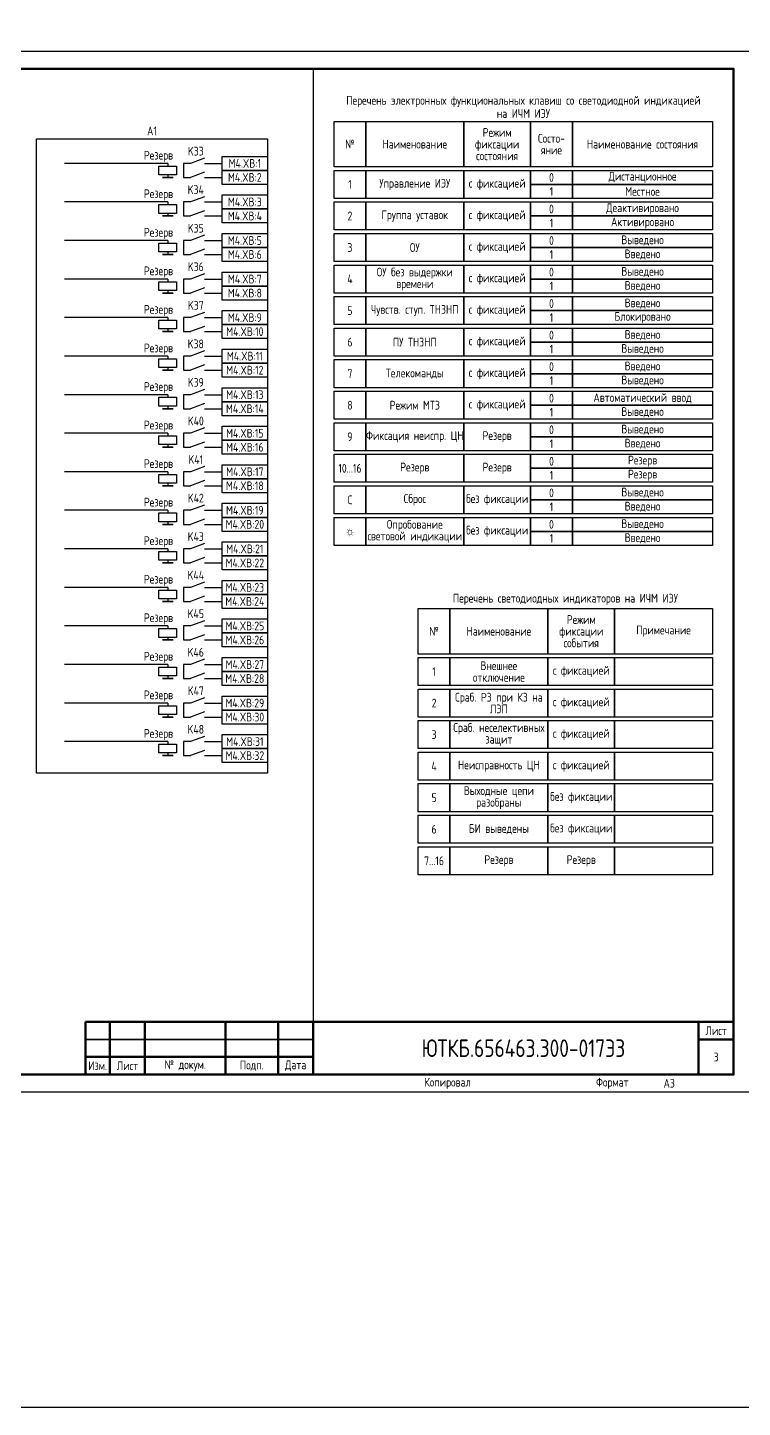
# Model space of a CAD drawing. Header units: millimetres. Extents: x -863 to 2106, y -90 to 586.
# Drawn here: x 1053.5 to 1257.5, y -90 to 303.8 of the extents above; entities that cross this region are included whole.
import ezdxf

# ---------------------------------------------------------------- set-up
doc = ezdxf.new("R2010")
doc.units = ezdxf.units.MM
doc.styles.add('Gost type A_2.5', font='GOST_0.TTF', dxfattribs={"height": 2.5})
doc.styles.add('Gost_type_A', font='GOST_0.TTF')

# ---------------------------------------------------------------- blocks, each defined once
blk = doc.blocks.new('Формат_А3')
blk.add_lwpolyline([(-420, 297), (0, 297), (0, 0), (-420, 0)], close=True)
at = {"lineweight": 50}
blk.add_lwpolyline([(-400, 292), (-5, 292), (-5, 5), (-400, 5)], close=True, dxfattribs=at)
blk = doc.blocks.new('Штамп малый нижний')
at = {"lineweight": 50}
for points in [[(-185, 15), (-178, 15), (-178, 5), (-185, 5)], [(-178, 15), (-168, 15), (-168, 5), (-178, 5)], [(-168, 15), (-145, 15), (-145, 5), (-168, 5)], [(-145, 15), (-130, 15), (-130, 5), (-145, 5)], [(-130, 15), (-120, 15), (-120, 5), (-130, 5)], [(-120, 15), (-10, 15), (-10, 0), (-120, 0)], [(-10, 15), (0, 15), (0, 10), (-10, 10)], [(-10, 10), (0, 10), (0, 0), (-10, 0)], [(-185, 5), (-178, 5), (-178, 0), (-185, 0)], [(-178, 5), (-168, 5), (-168, 0), (-178, 0)], [(-168, 5), (-145, 5), (-145, 0), (-168, 0)], [(-145, 5), (-130, 5), (-130, 0), (-145, 0)], [(-130, 5), (-120, 5), (-120, 0), (-130, 0)]]:
    blk.add_lwpolyline(points, close=True, dxfattribs=at)
for points in [[(-185, 15), (-178, 15), (-178, 10), (-185, 10)], [(-178, 15), (-168, 15), (-168, 10), (-178, 10)], [(-168, 15), (-145, 15), (-145, 10), (-168, 10)], [(-145, 15), (-130, 15), (-130, 10), (-145, 10)], [(-130, 15), (-120, 15), (-120, 10), (-130, 10)], [(-185, 10), (-178, 10), (-178, 5), (-185, 5)], [(-178, 10), (-168, 10), (-168, 5), (-178, 5)], [(-168, 10), (-145, 10), (-145, 5), (-168, 5)], [(-145, 10), (-130, 10), (-130, 5), (-145, 5)], [(-130, 10), (-120, 10), (-120, 5), (-130, 5)]]:
    blk.add_lwpolyline(points, close=True)
at = {"char_height": 2.5, "style": 'Gost_type_A'}
for s, insert, width, attachment_point in [('Лист', (-5, 12.5), 10, 5), ('№ докум.', (-156.5, 2.5), 23, 5), ('Подп.', (-137.5, 2.5), 15, 5), ('Дата', (-125, 2.5), 10, 5), ('Изм.', (-181.5, 2.5), 7, 5), ('Лист', (-173, 2.5), 10, 5), ('Копировал', (-75, -2.53), 13.1202, 6), ('Формат', (-30, -2.53), 13.1202, 6)]:
    blk.add_mtext(s, dxfattribs=dict(at, insert=insert, width=width, attachment_point=attachment_point))

msp = doc.modelspace()

# ---------------------------------------------------------------- linework, layer by layer
for p, q in [((1135, 292), (1135, 20)), ((1093.5, 265), (1064, 265)), ((1093.5, 265), (1093.5, 264.25)), ((1093.5, 261.75), (1093.5, 261)), ((1093.5, 254), (1064, 254)), ((1093.5, 254), (1093.5, 253.25)), ((1093.5, 250.75), (1093.5, 250)), ((1093.5, 243), (1064, 243)), ((1093.5, 243), (1093.5, 242.25)), ((1093.5, 239.75), (1093.5, 239)), ((1093.5, 232), (1064, 232)), ((1093.5, 232), (1093.5, 231.25)), ((1093.5, 228.75), (1093.5, 228)), ((1093.5, 221), (1064, 221)), ((1093.5, 221), (1093.5, 220.25)), ((1093.5, 217.75), (1093.5, 217)), ((1093.5, 210), (1064, 210)), ((1093.5, 210), (1093.5, 209.25)), ((1093.5, 206.75), (1093.5, 206)), ((1093.5, 199), (1064, 199)), ((1093.5, 199), (1093.5, 198.25)), ((1093.5, 195.75), (1093.5, 195)), ((1093.5, 188), (1064, 188)), ((1093.5, 188), (1093.5, 187.25)), ((1093.5, 184.75), (1093.5, 184)), ((1093.5, 177), (1064, 177)), ((1093.5, 177), (1093.5, 176.25)), ((1093.5, 173.75), (1093.5, 173)), ((1093.5, 166), (1064, 166)), ((1093.5, 166), (1093.5, 165.25)), ((1093.5, 162.75), (1093.5, 162)), ((1093.5, 155), (1064, 155)), ((1093.5, 155), (1093.5, 154.25)), ((1093.5, 151.75), (1093.5, 151)), ((1093.5, 144), (1064, 144)), ((1093.5, 144), (1093.5, 143.25)), ((1093.5, 140.75), (1093.5, 140)), ((1093.5, 133), (1064, 133)), ((1093.5, 133), (1093.5, 132.25)), ((1093.5, 129.75), (1093.5, 129)), ((1093.5, 122), (1064, 122)), ((1093.5, 122), (1093.5, 121.25)), ((1093.5, 118.75), (1093.5, 118)), ((1093.5, 111), (1064, 111)), ((1093.5, 111), (1093.5, 110.25)), ((1093.5, 107.75), (1093.5, 107)), ((1093.5, 100), (1064, 100)), ((1093.5, 100), (1093.5, 99.25)), ((1093.5, 96.75), (1093.5, 96))]:
    msp.add_line(p, q)
at = {"ltscale": 1.08}
for p, q in [((1100, 265), (1098, 265)), ((1098, 265), (1098, 261)), ((1104, 265), (1109, 265)), ((1098, 261), (1100, 261)), ((1104, 261), (1109, 261)), ((1100, 254), (1098, 254)), ((1098, 254), (1098, 250)), ((1104, 254), (1109, 254)), ((1098, 250), (1100, 250)), ((1104, 250), (1109, 250)), ((1100, 243), (1098, 243)), ((1098, 243), (1098, 239)), ((1104, 243), (1109, 243)), ((1098, 239), (1100, 239)), ((1104, 239), (1109, 239)), ((1100, 232), (1098, 232)), ((1098, 232), (1098, 228)), ((1104, 232), (1109, 232)), ((1098, 228), (1100, 228)), ((1104, 228), (1109, 228)), ((1100, 221), (1098, 221)), ((1098, 221), (1098, 217)), ((1104, 221), (1109, 221)), ((1098, 217), (1100, 217)), ((1104, 217), (1109, 217)), ((1100, 210), (1098, 210)), ((1098, 210), (1098, 206)), ((1104, 210), (1109, 210)), ((1098, 206), (1100, 206)), ((1104, 206), (1109, 206)), ((1100, 199), (1098, 199)), ((1098, 199), (1098, 195)), ((1104, 199), (1109, 199)), ((1098, 195), (1100, 195)), ((1104, 195), (1109, 195)), ((1100, 188), (1098, 188)), ((1098, 188), (1098, 184)), ((1104, 188), (1109, 188)), ((1098, 184), (1100, 184)), ((1104, 184), (1109, 184)), ((1100, 177), (1098, 177)), ((1098, 177), (1098, 173)), ((1104, 177), (1109, 177)), ((1098, 173), (1100, 173)), ((1104, 173), (1109, 173)), ((1100, 166), (1098, 166)), ((1098, 166), (1098, 162)), ((1104, 166), (1109, 166)), ((1098, 162), (1100, 162)), ((1104, 162), (1109, 162)), ((1100, 155), (1098, 155)), ((1098, 155), (1098, 151)), ((1104, 155), (1109, 155)), ((1098, 151), (1100, 151)), ((1104, 151), (1109, 151)), ((1100, 144), (1098, 144)), ((1098, 144), (1098, 140)), ((1104, 144), (1109, 144)), ((1098, 140), (1100, 140)), ((1104, 140), (1109, 140)), ((1100, 133), (1098, 133)), ((1098, 133), (1098, 129)), ((1104, 133), (1109, 133)), ((1098, 129), (1100, 129)), ((1104, 129), (1109, 129)), ((1100, 122), (1098, 122)), ((1098, 122), (1098, 118)), ((1104, 122), (1109, 122)), ((1098, 118), (1100, 118)), ((1104, 118), (1109, 118)), ((1100, 111), (1098, 111)), ((1098, 111), (1098, 107)), ((1104, 111), (1109, 111)), ((1098, 107), (1100, 107)), ((1104, 107), (1109, 107)), ((1100, 100), (1098, 100)), ((1098, 100), (1098, 96)), ((1104, 100), (1109, 100)), ((1098, 96), (1100, 96)), ((1104, 96), (1109, 96))]:
    msp.add_line(p, q, dxfattribs=at)
at = {"ltscale": 4.32}
for p, q in [((1104, 266.5), (1100, 265)), ((1104, 262.5), (1100, 261)), ((1104, 255.5), (1100, 254)), ((1104, 251.5), (1100, 250)), ((1104, 244.5), (1100, 243)), ((1104, 240.5), (1100, 239)), ((1104, 233.5), (1100, 232)), ((1104, 229.5), (1100, 228)), ((1104, 222.5), (1100, 221)), ((1104, 218.5), (1100, 217)), ((1104, 211.5), (1100, 210)), ((1104, 207.5), (1100, 206)), ((1104, 200.5), (1100, 199)), ((1104, 196.5), (1100, 195)), ((1104, 189.5), (1100, 188)), ((1104, 185.5), (1100, 184)), ((1104, 178.5), (1100, 177)), ((1104, 174.5), (1100, 173)), ((1104, 167.5), (1100, 166)), ((1104, 163.5), (1100, 162)), ((1104, 156.5), (1100, 155)), ((1104, 152.5), (1100, 151)), ((1104, 145.5), (1100, 144)), ((1104, 141.5), (1100, 140)), ((1104, 134.5), (1100, 133)), ((1104, 130.5), (1100, 129)), ((1104, 123.5), (1100, 122)), ((1104, 119.5), (1100, 118)), ((1104, 112.5), (1100, 111)), ((1104, 108.5), (1100, 107)), ((1104, 101.5), (1100, 100)), ((1104, 97.5), (1100, 96))]:
    msp.add_line(p, q, dxfattribs=at)
for points in [[(-863, 586), (2106, 586), (2106, -90), (-863, -90)], [(1141, 277), (1150, 277), (1150, 264), (1141, 264)], [(1150, 277), (1178, 277), (1178, 264), (1150, 264)], [(1178, 277), (1197, 277), (1197, 264), (1178, 264)], [(1197, 277), (1209, 277), (1209, 264), (1197, 264)], [(1209, 277), (1249, 277), (1249, 264), (1209, 264)], [(1056, 272), (1122, 272), (1122, 91), (1056, 91)], [(1096, 264.25), (1096, 261.75), (1091, 261.75), (1091, 264.25)], [(1109, 267), (1122, 267), (1122, 263), (1109, 263)], [(1095, 261), (1092, 261)], [(1109, 263), (1122, 263), (1122, 259), (1109, 259)], [(1141, 263), (1150, 263), (1150, 255), (1141, 255)], [(1150, 263), (1178, 263), (1178, 255), (1150, 255)], [(1178, 263), (1197, 263), (1197, 255), (1178, 255)], [(1197, 263), (1209, 263), (1209, 259), (1197, 259)], [(1209, 263), (1249, 263), (1249, 259), (1209, 259)], [(1109, 256), (1122, 256), (1122, 252), (1109, 252)], [(1197, 259), (1209, 259), (1209, 255), (1197, 255)], [(1209, 259), (1249, 259), (1249, 255), (1209, 255)], [(1096, 253.25), (1096, 250.75), (1091, 250.75), (1091, 253.25)], [(1141, 254), (1150, 254), (1150, 246), (1141, 246)], [(1150, 254), (1178, 254), (1178, 246), (1150, 246)], [(1178, 254), (1197, 254), (1197, 246), (1178, 246)], [(1197, 254), (1209, 254), (1209, 250), (1197, 250)], [(1209, 254), (1249, 254), (1249, 250), (1209, 250)], [(1095, 250), (1092, 250)], [(1109, 252), (1122, 252), (1122, 248), (1109, 248)], [(1197, 250), (1209, 250), (1209, 246), (1197, 246)], [(1209, 250), (1249, 250), (1249, 246), (1209, 246)], [(1109, 245), (1122, 245), (1122, 241), (1109, 241)], [(1141, 245), (1150, 245), (1150, 237), (1141, 237)], [(1150, 245), (1178, 245), (1178, 237), (1150, 237)], [(1178, 245), (1197, 245), (1197, 237), (1178, 237)], [(1197, 245), (1209, 245), (1209, 241), (1197, 241)], [(1209, 245), (1249, 245), (1249, 241), (1209, 241)], [(1096, 242.25), (1096, 239.75), (1091, 239.75), (1091, 242.25)], [(1109, 241), (1122, 241), (1122, 237), (1109, 237)], [(1197, 241), (1209, 241), (1209, 237), (1197, 237)], [(1209, 241), (1249, 241), (1249, 237), (1209, 237)], [(1095, 239), (1092, 239)], [(1109, 234), (1122, 234), (1122, 230), (1109, 230)], [(1141, 236), (1150, 236), (1150, 228), (1141, 228)], [(1150, 236), (1178, 236), (1178, 228), (1150, 228)], [(1178, 236), (1197, 236), (1197, 228), (1178, 228)], [(1197, 236), (1209, 236), (1209, 232), (1197, 232)], [(1209, 236), (1249, 236), (1249, 232), (1209, 232)], [(1096, 231.25), (1096, 228.75), (1091, 228.75), (1091, 231.25)], [(1109, 230), (1122, 230), (1122, 226), (1109, 226)], [(1197, 232), (1209, 232), (1209, 228), (1197, 228)], [(1209, 232), (1249, 232), (1249, 228), (1209, 228)], [(1095, 228), (1092, 228)], [(1141, 227), (1150, 227), (1150, 219), (1141, 219)], [(1150, 227), (1178, 227), (1178, 219), (1150, 219)], [(1178, 227), (1197, 227), (1197, 219), (1178, 219)], [(1197, 227), (1209, 227), (1209, 223), (1197, 223)], [(1209, 227), (1249, 227), (1249, 223), (1209, 223)], [(1109, 223), (1122, 223), (1122, 219), (1109, 219)], [(1197, 223), (1209, 223), (1209, 219), (1197, 219)], [(1209, 223), (1249, 223), (1249, 219), (1209, 219)], [(1096, 220.25), (1096, 217.75), (1091, 217.75), (1091, 220.25)], [(1095, 217), (1092, 217)], [(1109, 219), (1122, 219), (1122, 215), (1109, 215)], [(1141, 218), (1150, 218), (1150, 210), (1141, 210)], [(1150, 218), (1178, 218), (1178, 210), (1150, 210)], [(1178, 218), (1197, 218), (1197, 210), (1178, 210)], [(1197, 218), (1209, 218), (1209, 214), (1197, 214)], [(1209, 218), (1249, 218), (1249, 214), (1209, 214)], [(1197, 214), (1209, 214), (1209, 210), (1197, 210)], [(1209, 214), (1249, 214), (1249, 210), (1209, 210)], [(1096, 209.25), (1096, 206.75), (1091, 206.75), (1091, 209.25)], [(1109, 212), (1122, 212), (1122, 208), (1109, 208)], [(1141, 209), (1150, 209), (1150, 201), (1141, 201)], [(1150, 209), (1178, 209), (1178, 201), (1150, 201)], [(1178, 209), (1197, 209), (1197, 201), (1178, 201)], [(1197, 209), (1209, 209), (1209, 205), (1197, 205)], [(1209, 209), (1249, 209), (1249, 205), (1209, 205)], [(1095, 206), (1092, 206)], [(1109, 208), (1122, 208), (1122, 204), (1109, 204)], [(1197, 205), (1209, 205), (1209, 201), (1197, 201)], [(1209, 205), (1249, 205), (1249, 201), (1209, 201)], [(1109, 201), (1122, 201), (1122, 197), (1109, 197)], [(1096, 198.25), (1096, 195.75), (1091, 195.75), (1091, 198.25)], [(1109, 197), (1122, 197), (1122, 193), (1109, 193)], [(1141, 200), (1150, 200), (1150, 192), (1141, 192)], [(1150, 200), (1178, 200), (1178, 192), (1150, 192)], [(1178, 200), (1197, 200), (1197, 192), (1178, 192)], [(1197, 200), (1209, 200), (1209, 196), (1197, 196)], [(1209, 200), (1249, 200), (1249, 196), (1209, 196)], [(1095, 195), (1092, 195)], [(1197, 196), (1209, 196), (1209, 192), (1197, 192)], [(1209, 196), (1249, 196), (1249, 192), (1209, 192)], [(1109, 190), (1122, 190), (1122, 186), (1109, 186)], [(1141, 191), (1150, 191), (1150, 183), (1141, 183)], [(1150, 191), (1178, 191), (1178, 183), (1150, 183)], [(1178, 191), (1197, 191), (1197, 183), (1178, 183)], [(1197, 191), (1209, 191), (1209, 187), (1197, 187)], [(1209, 191), (1249, 191), (1249, 187), (1209, 187)], [(1096, 187.25), (1096, 184.75), (1091, 184.75), (1091, 187.25)], [(1109, 186), (1122, 186), (1122, 182), (1109, 182)], [(1197, 187), (1209, 187), (1209, 183), (1197, 183)], [(1209, 187), (1249, 187), (1249, 183), (1209, 183)], [(1095, 184), (1092, 184)], [(1141, 182), (1150, 182), (1150, 174), (1141, 174)], [(1150, 182), (1178, 182), (1178, 174), (1150, 174)], [(1178, 182), (1197, 182), (1197, 174), (1178, 174)], [(1197, 182), (1209, 182), (1209, 178), (1197, 178)], [(1209, 182), (1249, 182), (1249, 178), (1209, 178)], [(1109, 179), (1122, 179), (1122, 175), (1109, 175)], [(1197, 178), (1209, 178), (1209, 174), (1197, 174)], [(1209, 178), (1249, 178), (1249, 174), (1209, 174)], [(1096, 176.25), (1096, 173.75), (1091, 173.75), (1091, 176.25)], [(1109, 175), (1122, 175), (1122, 171), (1109, 171)], [(1095, 173), (1092, 173)], [(1141, 173), (1150, 173), (1150, 165), (1141, 165)], [(1150, 173), (1178, 173), (1178, 165), (1150, 165)], [(1178, 173), (1197, 173), (1197, 165), (1178, 165)], [(1197, 173), (1209, 173), (1209, 169), (1197, 169)], [(1209, 173), (1249, 173), (1249, 169), (1209, 169)], [(1109, 168), (1122, 168), (1122, 164), (1109, 164)], [(1197, 169), (1209, 169), (1209, 165), (1197, 165)], [(1209, 169), (1249, 169), (1249, 165), (1209, 165)], [(1096, 165.25), (1096, 162.75), (1091, 162.75), (1091, 165.25)], [(1095, 162), (1092, 162)], [(1109, 164), (1122, 164), (1122, 160), (1109, 160)], [(1141, 164), (1150, 164), (1150, 156), (1141, 156)], [(1150, 164), (1178, 164), (1178, 156), (1150, 156)], [(1178, 164), (1197, 164), (1197, 156), (1178, 156)], [(1197, 164), (1209, 164), (1209, 160), (1197, 160)], [(1209, 164), (1249, 164), (1249, 160), (1209, 160)], [(1197, 160), (1209, 160), (1209, 156), (1197, 156)], [(1209, 160), (1249, 160), (1249, 156), (1209, 156)], [(1096, 154.25), (1096, 151.75), (1091, 151.75), (1091, 154.25)], [(1109, 157), (1122, 157), (1122, 153), (1109, 153)], [(1095, 151), (1092, 151)], [(1109, 153), (1122, 153), (1122, 149), (1109, 149)], [(1109, 146), (1122, 146), (1122, 142), (1109, 142)], [(1096, 143.25), (1096, 140.75), (1091, 140.75), (1091, 143.25)], [(1109, 142), (1122, 142), (1122, 138), (1109, 138)], [(1095, 140), (1092, 140)], [(1165, 138), (1174, 138), (1174, 125), (1165, 125)], [(1174, 138), (1202, 138), (1202, 125), (1174, 125)], [(1202, 138), (1221, 138), (1221, 125), (1202, 125)], [(1221, 138), (1249, 138), (1249, 125), (1221, 125)], [(1109, 135), (1122, 135), (1122, 131), (1109, 131)], [(1096, 132.25), (1096, 129.75), (1091, 129.75), (1091, 132.25)], [(1109, 131), (1122, 131), (1122, 127), (1109, 127)], [(1095, 129), (1092, 129)], [(1109, 124), (1122, 124), (1122, 120), (1109, 120)], [(1165, 124), (1174, 124), (1174, 116), (1165, 116)], [(1174, 124), (1202, 124), (1202, 116), (1174, 116)], [(1202, 124), (1221, 124), (1221, 116), (1202, 116)], [(1221, 124), (1249, 124), (1249, 116), (1221, 116)], [(1096, 121.25), (1096, 118.75), (1091, 118.75), (1091, 121.25)], [(1109, 120), (1122, 120), (1122, 116), (1109, 116)], [(1095, 118), (1092, 118)], [(1165, 115), (1174, 115), (1174, 107), (1165, 107)], [(1174, 115), (1202, 115), (1202, 107), (1174, 107)], [(1202, 115), (1221, 115), (1221, 107), (1202, 107)], [(1221, 115), (1249, 115), (1249, 107), (1221, 107)], [(1109, 113), (1122, 113), (1122, 109), (1109, 109)], [(1096, 110.25), (1096, 107.75), (1091, 107.75), (1091, 110.25)], [(1095, 107), (1092, 107)], [(1109, 109), (1122, 109), (1122, 105), (1109, 105)], [(1165, 106), (1174, 106), (1174, 98), (1165, 98)], [(1174, 106), (1202, 106), (1202, 98), (1174, 98)], [(1202, 106), (1221, 106), (1221, 98), (1202, 98)], [(1221, 106), (1249, 106), (1249, 98), (1221, 98)], [(1096, 99.25), (1096, 96.75), (1091, 96.75), (1091, 99.25)], [(1109, 102), (1122, 102), (1122, 98), (1109, 98)], [(1095, 96), (1092, 96)], [(1109, 98), (1122, 98), (1122, 94), (1109, 94)], [(1165, 97), (1174, 97), (1174, 89), (1165, 89)], [(1174, 97), (1202, 97), (1202, 89), (1174, 89)], [(1202, 97), (1221, 97), (1221, 89), (1202, 89)], [(1221, 97), (1249, 97), (1249, 89), (1221, 89)], [(1165, 88), (1174, 88), (1174, 80), (1165, 80)], [(1174, 88), (1202, 88), (1202, 80), (1174, 80)], [(1202, 88), (1221, 88), (1221, 80), (1202, 80)], [(1221, 88), (1249, 88), (1249, 80), (1221, 80)], [(1165, 79), (1174, 79), (1174, 71), (1165, 71)], [(1174, 79), (1202, 79), (1202, 71), (1174, 71)], [(1202, 79), (1221, 79), (1221, 71), (1202, 71)], [(1221, 79), (1249, 79), (1249, 71), (1221, 71)], [(1165, 70), (1174, 70), (1174, 62), (1165, 62)], [(1174, 70), (1202, 70), (1202, 62), (1174, 62)], [(1202, 70), (1221, 70), (1221, 62), (1202, 62)], [(1221, 70), (1249, 70), (1249, 62), (1221, 62)]]:
    msp.add_lwpolyline(points, close=True)

# ---------------------------------------------------------------- block references
at = {"color": 1}
for name, p in [('Формат_А3', (1260, 0)), ('Штамп малый нижний', (1255, 5))]:
    msp.add_blockref(name, p, dxfattribs=at)

# ---------------------------------------------------------------- texts
at = {"char_height": 2.5}
for s, insert, width, attachment_point, line_spacing_factor, style in [('Перечень электронных функциональных клавиш со светодиодной индикацией\\Pна ИЧМ ИЭУ', (1195, 278), 108, 8, 0.9, 'Gost_type_A'), ('A1', (1089, 273), 66, 8, 0.9, 'Gost_type_A'), ('№ ', (1145.5, 270.5), 9, 5, 0.8, 'Gost_type_A'), ('Наименование ', (1164, 270.5), 28, 5, 0.8, 'Gost_type_A'), ('Режим\\Pфиксации состояния', (1187.5, 270.5), 19, 5, 0.8, 'Gost_type_A'), ('Состо- яние', (1203, 270.5), 12, 5, 0.8, 'Gost_type_A'), ('Наименование состояния ', (1229, 270.5), 40, 5, 0.8, 'Gost_type_A'), ('1', (1145.5, 259), 9, 5, 0.8, 'Gost_type_A'), ('Управление ИЭУ', (1164, 259), 28, 5, 0.8, 'Gost_type_A'), ('с фиксацией', (1187.5, 259), 19, 5, 0.8, 'Gost_type_A'), ('0', (1203, 261), 12, 5, 0.8, 'Gost_type_A'), ('Дистанционное', (1229, 261), 40, 5, 0.8, 'Gost_type_A'), ('1', (1203, 257), 12, 5, 0.8, 'Gost_type_A'), ('Местное', (1229, 257), 40, 5, 0.8, 'Gost_type_A'), ('0', (1203, 252), 12, 5, 0.8, 'Gost_type_A'), ('Деактивировано', (1229, 252), 40, 5, 0.8, 'Gost_type_A'), ('2', (1145.5, 250), 9, 5, 0.8, 'Gost_type_A'), ('Группа уставок', (1164, 250), 28, 5, 0.8, 'Gost_type_A'), ('с фиксацией', (1187.5, 250), 19, 5, 0.8, 'Gost_type_A'), ('1', (1203, 248), 12, 5, 0.8, 'Gost_type_A'), ('Активировано', (1229, 248), 40, 5, 0.8, 'Gost_type_A'), ('0', (1203, 243), 12, 5, 0.8, 'Gost_type_A'), ('Выведено', (1229, 243), 40, 5, 0.8, 'Gost_type_A'), ('3', (1145.5, 241), 9, 5, 0.8, 'Gost_type_A'), ('ОУ', (1164, 241), 28, 5, 0.8, 'Gost_type_A'), ('с фиксацией', (1187.5, 241), 19, 5, 0.8, 'Gost_type_A'), ('1', (1203, 239), 12, 5, 0.8, 'Gost_type_A'), ('Введено', (1229, 239), 40, 5, 0.8, 'Gost_type_A'), ('4', (1145.5, 232), 9, 5, 0.8, 'Gost_type_A'), ('ОУ без выдержки времени ', (1164, 232), 28, 5, 0.8, 'Gost type A_2.5'), ('с фиксацией', (1187.5, 232), 19, 5, 0.8, 'Gost_type_A'), ('0', (1203, 234), 12, 5, 0.8, 'Gost_type_A'), ('Выведено', (1229, 234), 40, 5, 0.8, 'Gost_type_A'), ('1', (1203, 230), 12, 5, 0.8, 'Gost_type_A'), ('Введено', (1229, 230), 40, 5, 0.8, 'Gost_type_A'), ('{\\C256;Чувств. ступ. ТНЗНП }', (1164, 223), 28, 5, 0.8, 'Gost type A_2.5'), ('с фиксацией', (1187.5, 223), 19, 5, 0.8, 'Gost_type_A'), ('0', (1203, 225), 12, 5, 0.8, 'Gost_type_A'), ('Введено', (1229, 225), 40, 5, 0.8, 'Gost_type_A'), ('5', (1145.5, 223), 9, 5, 0.8, 'Gost_type_A'), ('1', (1203, 221), 12, 5, 0.8, 'Gost_type_A'), ('Блокировано ', (1229, 221), 40, 5, 0.8, 'Gost_type_A'), ('0', (1203, 216), 12, 5, 0.8, 'Gost_type_A'), ('Введено', (1229, 216), 40, 5, 0.8, 'Gost_type_A'), ('6', (1145.5, 214), 9, 5, 0.8, 'Gost_type_A'), ('ПУ ТНЗНП ', (1164, 214), 28, 5, 0.8, 'Gost_type_A'), ('с фиксацией', (1187.5, 214), 19, 5, 0.8, 'Gost_type_A'), ('1', (1203, 212), 12, 5, 0.8, 'Gost_type_A'), ('Выведено', (1229, 212), 40, 5, 0.8, 'Gost_type_A'), ('7', (1145.5, 205), 9, 5, 0.8, 'Gost_type_A'), ('Телекоманды', (1164, 205), 28, 5, 0.8, 'Gost_type_A'), ('с фиксацией', (1187.5, 205), 19, 5, 0.8, 'Gost_type_A'), ('0', (1203, 207), 12, 5, 0.8, 'Gost_type_A'), ('Введено', (1229, 207), 40, 5, 0.8, 'Gost_type_A'), ('1', (1203, 203), 12, 5, 0.8, 'Gost_type_A'), ('Выведено', (1229, 203), 40, 5, 0.8, 'Gost_type_A'), ('8', (1145.5, 196), 9, 5, 0.8, 'Gost_type_A'), ('Режим МТЗ ', (1164, 196), 28, 5, 0.8, 'Gost_type_A'), ('с фиксацией', (1187.5, 196), 19, 5, 0.8, 'Gost_type_A'), ('0', (1203, 198), 12, 5, 0.8, 'Gost_type_A'), ('Автоматический ввод ', (1229, 198), 40, 5, 0.8, 'Gost_type_A'), ('1', (1203, 194), 12, 5, 0.8, 'Gost_type_A'), ('Выведено ', (1229, 194), 40, 5, 0.8, 'Gost_type_A'), ('0', (1203, 189), 12, 5, 0.8, 'Gost_type_A'), ('Выведено', (1229, 189), 40, 5, 0.8, 'Gost_type_A'), ('9', (1145.5, 187), 9, 5, 0.8, 'Gost_type_A'), ('Фиксация неиспр. ЦН ', (1164, 187), 28, 5, 0.8, 'Gost_type_A'), ('Резерв', (1187.5, 187), 19, 5, 0.8, 'Gost_type_A'), ('1', (1203, 185), 12, 5, 0.8, 'Gost_type_A'), ('Введено', (1229, 185), 40, 5, 0.8, 'Gost_type_A'), ('0', (1203, 180), 12, 5, 0.8, 'Gost_type_A'), ('Резерв', (1229, 180), 40, 5, 0.8, 'Gost_type_A'), ('10...16', (1145.5, 178), 9, 5, 0.8, 'Gost_type_A'), ('Резерв', (1164, 178), 28, 5, 0.8, 'Gost_type_A'), ('Резерв', (1187.5, 178), 19, 5, 0.8, 'Gost_type_A'), ('1', (1203, 176), 12, 5, 0.8, 'Gost_type_A'), ('Резерв', (1229, 176), 40, 5, 0.8, 'Gost_type_A'), ('C', (1145.5, 169), 9, 5, 0.8, 'Gost_type_A'), ('Сброс', (1164, 169), 28, 5, 0.8, 'Gost_type_A'), ('без фиксации', (1187.5, 169), 19, 5, 0.8, 'Gost_type_A'), ('0', (1203, 171), 12, 5, 0.8, 'Gost_type_A'), ('Выведено', (1229, 171), 40, 5, 0.8, 'Gost_type_A'), ('1', (1203, 167), 12, 5, 0.8, 'Gost_type_A'), ('Введено', (1229, 167), 40, 5, 0.8, 'Gost_type_A'), ('Опробование световой индикации', (1164, 160), 28, 5, 0.8, 'Gost_type_A'), ('без фиксации', (1187.5, 160), 19, 5, 0.8, 'Gost_type_A'), ('0', (1203, 162), 12, 5, 0.8, 'Gost_type_A'), ('Выведено', (1229, 162), 40, 5, 0.8, 'Gost_type_A'), ('☼', (1145.5, 160), 9, 5, 0.8, 'Gost_type_A'), ('1', (1203, 158), 12, 5, 0.8, 'Gost_type_A'), ('Введено', (1229, 158), 40, 5, 0.8, 'Gost_type_A'), ('Перечень светодиодных индикаторов на ИЧМ ИЭУ', (1207, 139), 84, 8, 0.9, 'Gost_type_A'), ('Режим\\Pфиксации события', (1211.5, 131.5), 19, 5, 0.8, 'Gost_type_A'), ('№ ', (1169.5, 131.5), 9, 5, 0.8, 'Gost_type_A'), ('Наименование ', (1188, 131.5), 28, 5, 0.8, 'Gost_type_A'), ('Примечание', (1235, 131.5), 28, 5, 0.8, 'Gost_type_A'), ('Внешнее\\Pотключение ', (1188, 120), 28, 5, 0.8, 'Gost_type_A'), ('1', (1169.5, 120), 9, 5, 0.8, 'Gost_type_A'), ('с фиксацией', (1211.5, 120), 19, 5, 0.8, 'Gost_type_A'), ('2', (1169.5, 111), 9, 5, 0.8, 'Gost_type_A'), ('Сраб. РЗ при КЗ на ЛЭП ', (1188, 111), 28, 5, 0.8, 'Gost_type_A'), ('с фиксацией', (1211.5, 111), 19, 5, 0.8, 'Gost_type_A'), ('3', (1169.5, 102), 9, 5, 0.8, 'Gost_type_A'), ('Сраб. неселективных защит ', (1188, 102), 28, 5, 0.8, 'Gost_type_A'), ('с фиксацией', (1211.5, 102), 19, 5, 0.8, 'Gost_type_A'), ('Неисправность ЦН ', (1188, 93), 28, 5, 0.8, 'Gost_type_A'), ('с фиксацией', (1211.5, 93), 19, 5, 0.8, 'Gost_type_A'), ('4', (1169.5, 93), 9, 5, 0.8, 'Gost_type_A'), ('Выходные цепи разобраны ', (1188, 84), 28, 5, 0.8, 'Gost_type_A'), ('5', (1169.5, 84), 9, 5, 0.8, 'Gost_type_A'), ('без фиксации', (1211.5, 84), 19, 5, 0.8, 'Gost_type_A'), ('6', (1169.5, 75), 9, 5, 0.8, 'Gost_type_A'), ('БИ выведены ', (1188, 75), 28, 5, 0.8, 'Gost_type_A'), ('без фиксации', (1211.5, 75), 19, 5, 0.8, 'Gost_type_A'), ('7...16', (1169.5, 66), 9, 5, 0.8, 'Gost_type_A'), ('Резерв', (1188, 66), 28, 5, 0.8, 'Gost_type_A'), ('Резерв', (1211.5, 66), 19, 5, 0.8, 'Gost_type_A')]:
    msp.add_mtext(s, dxfattribs=dict(at, insert=insert, width=width, attachment_point=attachment_point, line_spacing_factor=line_spacing_factor, style=style))
at = {"style": 'Gost_type_A'}
for s, insert, char_height, width, attachment_point in [('Резерв', (1095, 267), 2.5, 31.0015, 6), ('K33', (1101.5, 268.5), 2.5, 5, 5), ('M4.XВ:1', (1115.5, 265), 2.5, 13, 5), ('M4.XВ:2', (1115.5, 261), 2.5, 13, 5), ('Резерв', (1095, 256), 2.5, 31.0015, 6), ('K34', (1101.5, 257.5), 2.5, 5, 5), ('M4.XВ:3', (1115.5, 254), 2.5, 13, 5), ('M4.XВ:4', (1115.5, 250), 2.5, 13, 5), ('Резерв', (1095, 245), 2.5, 31.0015, 6), ('K35', (1101.5, 246.5), 2.5, 5, 5), ('M4.XВ:5', (1115.5, 243), 2.5, 13, 5), ('M4.XВ:6', (1115.5, 239), 2.5, 13, 5), ('K36', (1101.5, 235.5), 2.5, 5, 5), ('Резерв', (1095, 234), 2.5, 31.0015, 6), ('M4.XВ:7', (1115.5, 232), 2.5, 13, 5), ('M4.XВ:8', (1115.5, 228), 2.5, 13, 5), ('Резерв', (1095, 223), 2.5, 31.0015, 6), ('K37', (1101.5, 224.5), 2.5, 5, 5), ('M4.XВ:9', (1115.5, 221), 2.5, 13, 5), ('M4.XВ:10', (1115.5, 217), 2.5, 13, 5), ('Резерв', (1095, 212), 2.5, 31.0015, 6), ('K38', (1101.5, 213.5), 2.5, 5, 5), ('M4.XВ:11', (1115.5, 210), 2.5, 13, 5), ('M4.XВ:12', (1115.5, 206), 2.5, 13, 5), ('Резерв', (1095, 201), 2.5, 31.0015, 6), ('K39', (1101.5, 202.5), 2.5, 5, 5), ('M4.XВ:13', (1115.5, 199), 2.5, 13, 5), ('M4.XВ:14', (1115.5, 195), 2.5, 13, 5), ('Резерв', (1095, 190), 2.5, 31.0015, 6), ('K40', (1101.5, 191.5), 2.5, 5, 5), ('M4.XВ:15', (1115.5, 188), 2.5, 13, 5), ('M4.XВ:16', (1115.5, 184), 2.5, 13, 5), ('K41', (1101.5, 180.5), 2.5, 5, 5), ('Резерв', (1095, 179), 2.5, 31.0015, 6), ('M4.XВ:17', (1115.5, 177), 2.5, 13, 5), ('M4.XВ:18', (1115.5, 173), 2.5, 13, 5), ('Резерв', (1095, 168), 2.5, 31.0015, 6), ('K42', (1101.5, 169.5), 2.5, 5, 5), ('M4.XВ:19', (1115.5, 166), 2.5, 13, 5), ('M4.XВ:20', (1115.5, 162), 2.5, 13, 5), ('Резерв', (1095, 157), 2.5, 31.0015, 6), ('K43', (1101.5, 158.5), 2.5, 5, 5), ('M4.XВ:21', (1115.5, 155), 2.5, 13, 5), ('M4.XВ:22', (1115.5, 151), 2.5, 13, 5), ('Резерв', (1095, 146), 2.5, 31.0015, 6), ('K44', (1101.5, 147.5), 2.5, 5, 5), ('M4.XВ:23', (1115.5, 144), 2.5, 13, 5), ('M4.XВ:24', (1115.5, 140), 2.5, 13, 5), ('Резерв', (1095, 135), 2.5, 31.0015, 6), ('K45', (1101.5, 136.5), 2.5, 5, 5), ('M4.XВ:25', (1115.5, 133), 2.5, 13, 5), ('M4.XВ:26', (1115.5, 129), 2.5, 13, 5), ('K46', (1101.5, 125.5), 2.5, 5, 5), ('Резерв', (1095, 124), 2.5, 31.0015, 6), ('M4.XВ:27', (1115.5, 122), 2.5, 13, 5), ('M4.XВ:28', (1115.5, 118), 2.5, 13, 5), ('Резерв', (1095, 113), 2.5, 31.0015, 6), ('K47', (1101.5, 114.5), 2.5, 5, 5), ('M4.XВ:29', (1115.5, 111), 2.5, 13, 5), ('M4.XВ:30', (1115.5, 107), 2.5, 13, 5), ('Резерв', (1095, 102), 2.5, 31.0015, 6), ('K48', (1101.5, 103.5), 2.5, 5, 5), ('M4.XВ:31', (1115.5, 100), 2.5, 13, 5), ('M4.XВ:32', (1115.5, 96), 2.5, 13, 5), ('ЮТКБ.656463.300-017Э3', (1195, 12.5), 5, 120, 5), ('3', (1250, 10), 2.5, 10, 5), ('A3', (1235, 2.5), 2.5, 20, 4)]:
    msp.add_mtext(s, dxfattribs=dict(at, insert=insert, char_height=char_height, width=width, attachment_point=attachment_point))

doc.saveas('drawing.dxf')
